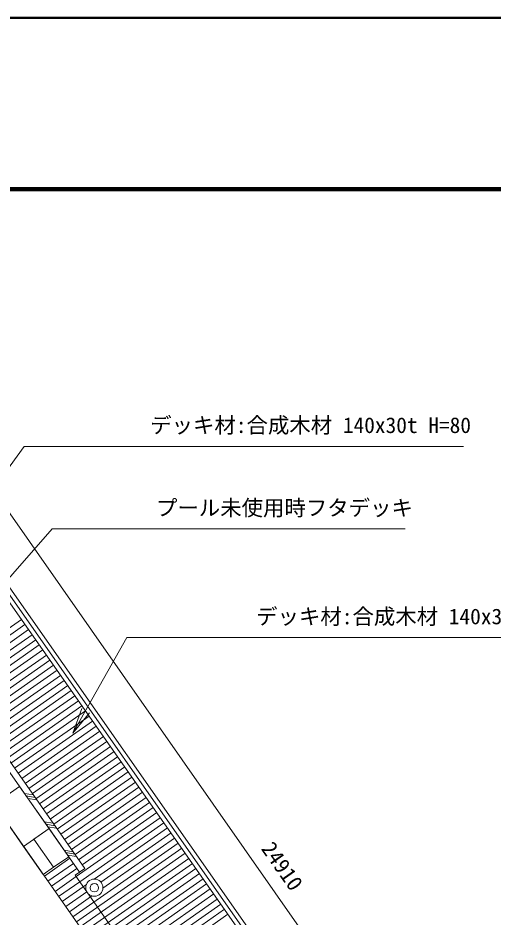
# Model space of a CAD drawing. Units: millimetres at full size, sheet at 1:200; details may follow other scales. Extents: x 0 to 84000, y 0 to 59400.
# Drawn here: x 57014 to 68107, y 38392 to 59400 of the extents above; entities that cross this region are included whole.
import ezdxf
from ezdxf.enums import TextEntityAlignment as Align

# ---------------------------------------------------------------- set-up
doc = ezdxf.new("R2010")
doc.units = ezdxf.units.MM
doc.header["$LTSCALE"] = 200
for name, color, linetype, lineweight in [('D-STR', 1, 'Continuous', 13), ('D-STR-DIM', 7, 'Continuous', 13), ('D-STR-HTXT', 7, 'Continuous', 13), ('D-TTL', 2, 'Continuous', 140)]:
    doc.layers.add(name, color=color, linetype=linetype, lineweight=lineweight)
doc.styles.add('ＭＳ ゴシック', font='')
doc.styles.get('ＭＳ ゴシック').set_extended_font_data('MS Gothic')

# ---------------------------------------------------------------- blocks, each defined once
blk = doc.blocks.new('open_arrow')
at = {"color": 0, "linetype": 'Continuous', "lineweight": -2}
blk.add_lwpolyline([(7.5, 1.25), (0, 0), (7.5, -1.25)], dxfattribs=at)

msp = doc.modelspace()

# ---------------------------------------------------------------- linework, layer by layer
at = {"layer": 'D-STR'}
for p, q in [((68166.5, 29706.7), (54687.5, 48956.7)), ((68191.1, 29845.9), (54712, 49096)), ((68141.9, 29567.4), (54662.9, 48817.5)), ((54662.9, 48817.5), (68141.9, 29567.4)), ((53994.8, 43175), (57094.2, 45345.2)), ((53994.8, 42998), (57177.4, 45226.4)), ((53994.8, 42821), (57260.5, 45107.7)), ((53994.8, 42644), (57343.7, 44988.9)), ((53994.8, 42467), (57426.9, 44870.1)), ((53994.8, 42289.9), (57510, 44751.3)), ((53994.8, 42112.9), (57593.2, 44632.5)), ((56017.9, 43352.5), (57676.4, 44513.8)), ((56116.3, 43244.4), (57759.6, 44395)), ((53994.8, 41404.9), (57925.9, 44157.4)), ((56080.9, 43042.6), (57842.7, 44276.2)), ((53966.4, 41208), (58009.1, 44038.7)), ((56351.5, 42701), (58092.2, 43919.9)), ((56434.7, 42582.3), (58175.4, 43801.1)), ((56517.9, 42463.5), (58258.6, 43682.3)), ((56601, 42344.7), (58341.7, 43563.6)), ((56684.2, 42225.9), (58424.9, 43444.8)), ((56767.4, 42107.2), (58508.1, 43326)), ((56850.5, 41988.4), (58591.2, 43207.2)), ((56933.7, 41869.6), (58674.4, 43088.4)), ((57016.9, 41750.8), (58757.6, 42969.7)), ((56154.8, 42720.5), (58449.1, 39443.9)), ((58571.9, 39530), (56277.6, 42806.6)), ((57100, 41632), (58840.7, 42850.9)), ((57183.2, 41513.3), (58923.9, 42732.1)), ((57266.4, 41394.5), (59007.1, 42613.3)), ((57349.6, 41275.7), (59090.3, 42494.6)), ((57432.7, 41156.9), (59173.4, 42375.8)), ((57515.9, 41038.2), (59256.6, 42257)), ((57599.1, 40919.4), (59339.8, 42138.2)), ((57682.2, 40800.6), (59422.9, 42019.5)), ((57765.4, 40681.8), (59506.1, 41900.7)), ((57848.6, 40563.1), (59589.3, 41781.9)), ((57931.7, 40444.3), (59672.4, 41663.1)), ((57050.9, 41440.7), (56457, 41024.9)), ((57739.2, 40457.7), (57050.9, 41440.7)), ((58014.9, 40325.5), (59755.6, 41544.3)), ((58098.1, 40206.7), (59838.8, 41425.6)), ((57162.7, 41281.1), (57371.6, 41244.3)), ((57203.2, 41223.2), (57412.1, 41186.3)), ((58181.2, 40087.9), (59921.9, 41306.8)), ((58264.4, 39969.2), (60005.1, 41188)), ((56454.4, 41028.6), (66544.9, 26617.9)), ((66544.9, 26617.9), (56454.4, 41028.6)), ((56457, 41024.9), (57145.3, 40041.9)), ((57242.9, 41165.4), (57452.7, 41128.4)), ((58347.6, 39850.4), (60088.3, 41069.2)), ((58430.7, 39731.6), (60171.4, 40950.5)), ((58513.9, 39612.8), (60254.6, 40831.7)), ((57626.5, 40618.7), (57835.4, 40581.9)), ((57667, 40560.8), (57875.9, 40524)), ((58371.8, 39336.3), (60337.8, 40712.9)), ((58455, 39217.5), (60420.9, 40594.1)), ((57145.3, 40041.9), (57739.2, 40457.7)), ((57387, 40211.1), (57739.2, 40457.7)), ((57706.7, 40503), (57916.5, 40466)), ((57739.2, 40457.7), (58198, 39802.4)), ((58793.2, 39277.3), (60504.1, 40475.4)), ((58948.1, 39208.8), (60587.3, 40356.6)), ((57845.9, 39555.8), (57387, 40211.1)), ((58997, 39066), (60670.5, 40237.8)), ((57604.2, 39386.6), (57145.3, 40041.9)), ((58090.8, 39955.5), (58299.8, 39918.7)), ((58296.2, 38398.3), (60753.6, 40119)), ((58379.3, 38279.5), (60836.8, 40000.2)), ((57630.8, 39348.5), (58224.7, 39764.4)), ((58198, 39802.4), (57845.9, 39555.8)), ((58131.4, 39897.6), (58340.3, 39860.8)), ((58171.1, 39839.8), (58380.9, 39802.8)), ((58462.5, 38160.7), (60920, 39881.5)), ((58545.7, 38042), (61003.1, 39762.7)), ((57845.9, 39555.8), (57604.2, 39386.6)), ((57714, 39229.7), (58307.9, 39645.6)), ((57797.2, 39111), (58391, 39526.8)), ((58346.7, 39372.2), (58571.9, 39530)), ((58449.1, 39443.9), (58571.9, 39530)), ((58628.8, 37923.2), (61086.3, 39643.9)), ((58712, 37804.4), (61169.5, 39525.1)), ((57880.3, 38992.2), (58371.8, 39336.3)), ((60841.7, 35808.9), (58346.7, 39372.2)), ((58795.2, 37685.6), (61252.6, 39406.4)), ((58878.3, 37566.9), (61335.8, 39287.6)), ((57963.5, 38873.4), (58455, 39217.5)), ((58046.7, 38754.6), (58538.2, 39098.8)), ((58538.2, 39098.8), (58610.8, 39149.6)), ((58961.5, 37448.1), (61419, 39168.8)), ((58129.8, 38635.8), (58621.3, 38980)), ((58704.5, 38861.2), (58739.7, 38885.9)), ((59044.7, 37329.3), (61502.1, 39050)), ((59127.9, 37210.5), (61585.3, 38931.3)), ((58213, 38517.1), (58704.5, 38861.2)), ((59211, 37091.7), (61668.5, 38812.5)), ((59294.2, 36973), (61751.6, 38693.7)), ((59377.4, 36854.2), (61834.8, 38574.9)), ((59460.5, 36735.4), (61918, 38456.1))]:
    msp.add_line(p, q, dxfattribs=at)
for radius in [200, 100]:
    msp.add_circle((58797.3, 39077.4), radius, dxfattribs=at)
at = {"layer": 'D-STR-DIM'}
msp.add_line((55637.4, 49500.3), (69924.9, 29095.8), dxfattribs=at)
at = {"layer": 'D-STR-HTXT'}
for points in [[(53490.1, 44334), (57158.3, 49390.6), (57758.3, 49390.6), (67415.6, 49390.6)], [(53264.8, 42265.2), (57808.7, 47459.4), (58408.7, 47459.4), (66058.5, 47459.4)], [(58297.8, 42692.3), (59556.7, 44921.6), (60156.7, 44921.6), (70138.9, 44921.6)]]:
    msp.add_lwpolyline(points, dxfattribs=at)
at = {"layer": 'D-TTL', "lineweight": 50}
msp.add_line((84000, 59400), (0, 59400), dxfattribs=at)
at = {"layer": 'D-TTL'}
msp.add_line((80000, 55400), (4000, 55400), dxfattribs=at)

# ---------------------------------------------------------------- block references
at = {"layer": 'D-STR-HTXT', "xscale": 80, "yscale": 80, "rotation": 60.5}
msp.add_blockref('open_arrow', (58297.8, 42692.3), dxfattribs=at)

# ---------------------------------------------------------------- texts
at = {"layer": 'D-STR-DIM', "style": 'ＭＳ ゴシック'}
msp.add_text('24910', height=366.6, rotation=305, dxfattribs=at).set_placement((63336.2, 39686.7), align=Align.TOP_CENTER)
at = {"layer": 'D-STR-HTXT', "style": 'ＭＳ ゴシック'}
for s, p in [('デッキ材:合成木材 140x30t H=80', (67593.2, 50068.2)), ('プール未使用時フタデッキ', (66236, 48137)), ('デッキ材:合成木材 140x30t H=260', (70316.4, 45599.1))]:
    msp.add_text(s, height=366.6, dxfattribs=at).set_placement(p, align=Align.TOP_RIGHT)

doc.saveas('drawing.dxf')
